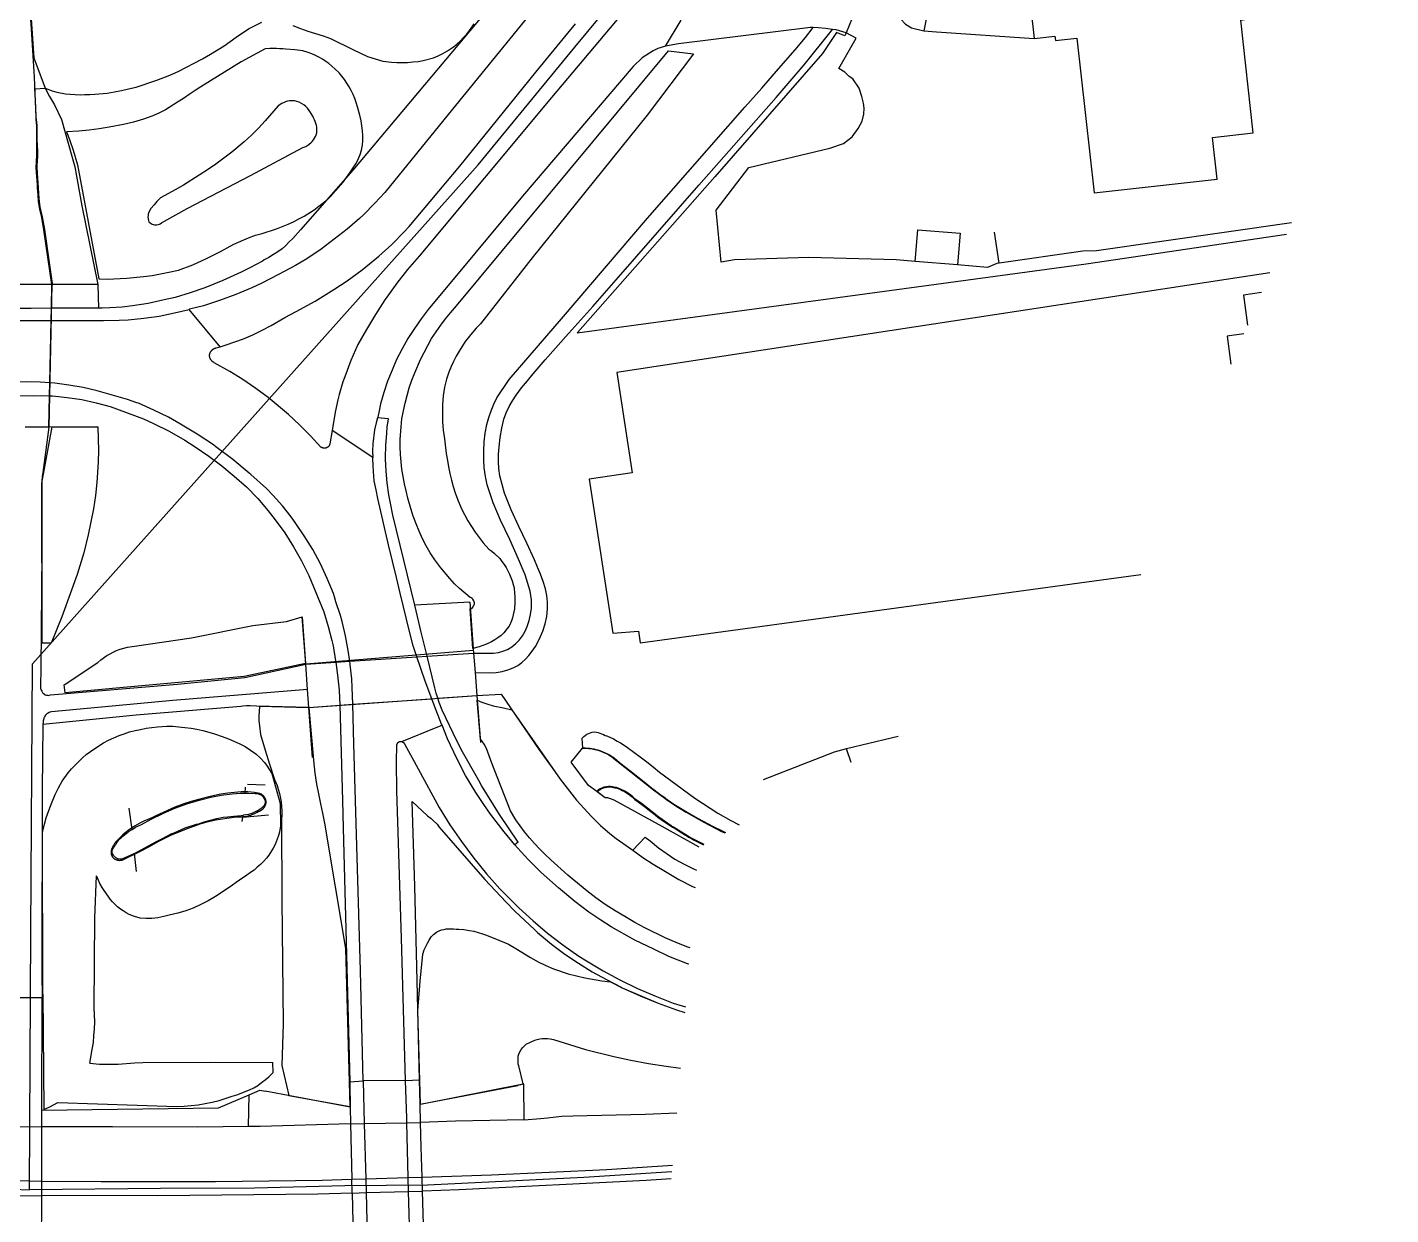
# Model space of a CAD drawing. Header units: millimetres. Extents: x 111502 to 977541, y 8702 to 1044108.
# Drawn here: x 972846.3 to 973087.7, y 471020.1 to 471230.4 of the extents above; entities that cross this region are included whole.
import ezdxf

# ---------------------------------------------------------------- set-up
doc = ezdxf.new("R2010")
doc.units = ezdxf.units.MM
doc.header["$LTSCALE"] = 0.25
doc.layers.add('X HVSS Site Background', color=8, linetype='Continuous')

# ---------------------------------------------------------------- blocks, each defined once
blk = doc.blocks.new('OS MAP')
at = {"layer": 'X HVSS Site Background'}
for points in [[(486676.81, 235712.59), (486707.95, 235747.45), (486725.05, 235768.25), (486745.2, 235792.6), (486773.95, 235825.85), (486807.15, 235862.1), (486832.8, 235887.5), (486862.11, 235914.3)], [(486662.27, 235715.23), (486663.29, 235715.53), (486666.39, 235716.64), (486668.05, 235717.35), (486669.69, 235718.13), (486671.3, 235718.98), (486673.7, 235720.4), (486675.7, 235721.45), (486679.1, 235723.3), (486682.4, 235725.35), (486684.75, 235726.9), (486687.4, 235728.85), (486690, 235730.95), (486690.35, 235731.25), (486692.65, 235733.35), (486694.85, 235735.55), (486695.75, 235736.5), (486704.7, 235747.2), (486718.15, 235763.85), (486725.2, 235772.4)], [(486745.5, 235788.55), (486720.95, 235759.35), (486697.5, 235731.25), (486695.45, 235728.9), (486693.55, 235726.5), (486691.75, 235724), (486691.4, 235723.55), (486689.75, 235720.95), (486688.15, 235718.3), (486686.65, 235715.6), (486685.4, 235712.8), (486684.3, 235709.9), (486684, 235709), (486683.3, 235706.75), (486683.08, 235705.84), (486682.6, 235703.65), (486682.07, 235700.37)], [(486631.25, 235761), (486632.5, 235760.55), (486633.35, 235760.3), (486634.85, 235760), (486635.7, 235759.95), (486636.6, 235759.9), (486637.45, 235759.85), (486638.3, 235759.9), (486639.2, 235759.9), (486640.05, 235759.95), (486642.25, 235760.15), (486643.55, 235760.35), (486644.8, 235760.6), (486646.05, 235760.9), (486647.35, 235761.2), (486648.6, 235761.6), (486649.8, 235762), (486651.05, 235762.4), (486653.35, 235763.3), (486654.8, 235763.95), (486659.15, 235766.2), (486660.55, 235767), (486662.95, 235768.5), (486665.1, 235770.05), (486667.3, 235771.5), (486669.65, 235772.7)], [(486675.1, 235772.1), (486676.5, 235771.55), (486677.8, 235771.1), (486679.15, 235770.7), (486680.5, 235770.25), (486681.8, 235769.8), (486685.75, 235767.85), (486688.35, 235766.6), (486691.05, 235765.8), (486692.6, 235765.6), (486693.55, 235765.55), (486695.45, 235765.55), (486696.35, 235765.65), (486697.3, 235765.75), (486698.2, 235765.9), (486700, 235766.4), (486700.85, 235766.75), (486701.7, 235767.15), (486702.5, 235767.6), (486703.55, 235768.3), (486704.15, 235768.8), (486704.75, 235769.35), (486705.3, 235769.9), (486705.85, 235770.5), (486706.35, 235771.1), (486707.25, 235772.4)], [(486628.7, 235774.1), (486629.25, 235766.4), (486631.25, 235761)], [(486728.8, 235797.85), (486704.65, 235768.95), (486685.75, 235746.5), (486676.45, 235735.9), (486675.15, 235734.4)], [(486632.45, 235726.25), (486631.05, 235735.95), (486630.6, 235738.4), (486630.3, 235739.5), (486630.15, 235740.65), (486630.1, 235740.95), (486630, 235742.15), (486629.9, 235743.3), (486629.9, 235743.9), (486629.65, 235746.9), (486629.8, 235749.15), (486629.8, 235754.3), (486629.7, 235755.5), (486629.65, 235755.9), (486629.35, 235762.95), (486628.8, 235772.45), (486628.3, 235777.7), (486627.4, 235789.1), (486627.3, 235790.7)], [(486804.54, 235786.34), (486804.57, 235786.06), (486804.62, 235785.62), (486806.37, 235769.83)], [(486722.65, 235780.95), (486702.65, 235756.35), (486691.4, 235742.55), (486689.65, 235740.65), (486687.65, 235738.6), (486686.9, 235737.95), (486684.75, 235736.05), (486682.45, 235734.25), (486680.15, 235732.5), (486677.6, 235730.8), (486675.6, 235729.6), (486672.6, 235728), (486669.65, 235726.45), (486667.85, 235725.65), (486665.05, 235724.45), (486662.15, 235723.4), (486659.3, 235722.45), (486656.85, 235721.85), (486656.79, 235721.84)], [(486774.81, 235778.73), (486774.88, 235778.61), (486775.73, 235777.34), (486773.1, 235770.83)], [(486782.32, 235778.18), (486782.18, 235777.57), (486782.15, 235776.34), (486782.12, 235775.03), (486782.28, 235774.25), (486782.75, 235773.31), (486783.62, 235772.33), (486784.69, 235771.7), (486786.85, 235771.18)], [(486782.32, 235778.18), (486787.73, 235775.65), (486786.85, 235771.18)], [(486806.37, 235769.83), (486810.08, 235770.24), (486810.17, 235769.44), (486813.97, 235769.86), (486816.99, 235742.49), (486838.78, 235744.9), (486837.96, 235752.27), (486845.17, 235753.07), (486842.96, 235773.06), (486859.47, 235775.68), (486869.54, 235778.24)], [(486707.13, 235660.95), (486709.65, 235660.93), (486710.68, 235660.97), (486711.51, 235661.1), (486712.32, 235661.31), (486713.11, 235661.61), (486713.91, 235662.06), (486714.62, 235662.65), (486715.26, 235663.32), (486715.81, 235664.05), (486716.27, 235664.85), (486716.64, 235665.69), (486716.99, 235666.73), (486717.23, 235667.81), (486717.4, 235668.9), (486717.41, 235670.42), (486717.15, 235671.92), (486716.25, 235674.8), (486715.11, 235677.6), (486713.53, 235681.06), (486711.91, 235684.51), (486711.25, 235686.04), (486710.61, 235687.6), (486710.04, 235689.17), (486709.54, 235690.77), (486709.22, 235692.25), (486709.02, 235693.75), (486708.94, 235695.27), (486708.95, 235696.79), (486709.03, 235698.35), (486709.2, 235699.91), (486709.5, 235701.45), (486709.84, 235702.66), (486710.25, 235703.86), (486710.71, 235705.04), (486711.23, 235706.19), (486713.42, 235709.41), (486722.68, 235720.14), (486730.29, 235729.09), (486737.94, 235738.01), (486752.18, 235754.26), (486755.16, 235757.64), (486758.14, 235761.03), (486761.13, 235764.41), (486764.1, 235767.8), (486765.92, 235769.96), (486767.28, 235771.73)], [(486741.09, 235768.45), (486743.89, 235773.07)], [(486767.28, 235771.73), (486766.76, 235771.75), (486743.4, 235768.83), (486741.09, 235768.45)], [(486770.7, 235771.41), (486770.66, 235771.41), (486769.43, 235771.6), (486768.21, 235771.7), (486767.28, 235771.73)], [(486707.39, 235657.55), (486710.02, 235657.48), (486711.15, 235657.52), (486712.18, 235657.69), (486713.18, 235657.98), (486714.16, 235658.35), (486714.94, 235658.75), (486715.65, 235659.28), (486716.3, 235659.89), (486716.9, 235660.55), (486717.51, 235661.33), (486718.07, 235662.16), (486718.56, 235663.03), (486718.99, 235663.92), (486719.37, 235664.85), (486719.78, 235666.13), (486720.07, 235667.46), (486720.22, 235668.8), (486720.23, 235669.99), (486720.12, 235671.17), (486719.87, 235672.34), (486719.46, 235673.65), (486718.97, 235674.93), (486718.45, 235676.21), (486717.9, 235677.47), (486716.56, 235680.43), (486715.16, 235683.37), (486713.8, 235686.33), (486712.6, 235689.3), (486711.76, 235692.37), (486711.6, 235693.64), (486711.53, 235694.92), (486711.55, 235696.2), (486711.63, 235697.47), (486711.83, 235699.14), (486712.11, 235700.78), (486712.51, 235702.4), (486712.91, 235703.53), (486713.41, 235704.62), (486714.01, 235705.66), (486714.68, 235706.66), (486715.64, 235707.95), (486716.65, 235709.21), (486717.69, 235710.45), (486718.75, 235711.67), (486719.81, 235712.89), (486723.96, 235717.56), (486724, 235717.61), (486728.22, 235722.32), (486732.4, 235727.05), (486747.02, 235743.81), (486760.68, 235759.34), (486765.68, 235765.13), (486770.45, 235771.1), (486770.7, 235771.41)], [(486773.1, 235770.83), (486772.87, 235770.28), (486771.4, 235770.89), (486768.93, 235767.17), (486749.82, 235745.32), (486725.56, 235717.78), (486725.46, 235717.66)], [(486785.35, 235730.34), (486781.95, 235730.62), (486766.52, 235731.02), (486753.3, 235730.58), (486750.96, 235730.18), (486750.08, 235739.43), (486755.84, 235746.93), (486770.21, 235750.39), (486772.63, 235751.18), (486774.14, 235752.37), (486775.21, 235753.88), (486775.96, 235755.15), (486776.24, 235756.42), (486776.28, 235757.49), (486776.16, 235758.36), (486775.88, 235759.55), (486775.41, 235761.02), (486774.29, 235762.65), (486773.66, 235763.08), (486772.86, 235763.84), (486771.83, 235764.51), (486774.85, 235769.87), (486773.86, 235770.42), (486773.1, 235770.83)], [(486773.1, 235770.83), (486771.36, 235771.31), (486770.7, 235771.41)], [(486786.85, 235771.18), (486789.1, 235771.01), (486806.37, 235769.83)], [(486683.3, 235763.75), (486682.55, 235764.45), (486682.05, 235764.9), (486681.5, 235765.35), (486680.95, 235765.75), (486680.35, 235766.15), (486679.75, 235766.5), (486679.15, 235766.8), (486678.5, 235767.1), (486677.85, 235767.3), (486676.9, 235767.6), (486675.5, 235767.8), (486673.9, 235767.9), (486673.35, 235767.95), (486672.75, 235768), (486672.2, 235768.05), (486671.05, 235768.05), (486670.25, 235767.95), (486666, 235765.65), (486658.85, 235761.25), (486657.8, 235760.6), (486656.75, 235759.9), (486655.75, 235759.2), (486654.7, 235758.5), (486652.6, 235757.2), (486651.5, 235756.65), (486650.35, 235756.1), (486648.65, 235755.5), (486646.9, 235755), (486645.15, 235754.6), (486642.6, 235754.1), (486640.8, 235753.8), (486639.05, 235753.55), (486637.25, 235753.4), (486635.05, 235753.25), (486635.6, 235751.9), (486636.2, 235750.05), (486637, 235747.45), (486640.75, 235727.25), (486642.25, 235727.2), (486645.7, 235727.35), (486648.7, 235727.65), (486650.2, 235727.85), (486651.7, 235728.1), (486653.15, 235728.4), (486654.85, 235728.8), (486657.4, 235729.7), (486659.85, 235730.85), (486662.3, 235732.1), (486664.7, 235733.4), (486667.25, 235734.5), (486668.5, 235734.95), (486669.7, 235735.3), (486672.2, 235736.1), (486674.3, 235736.9), (486675.25, 235737.35), (486676.2, 235737.85), (486677.1, 235738.35), (486678.9, 235739.45), (486679.75, 235740.1), (486680.95, 235741.05), (486681.8, 235741.8), (486684.05, 235744.35), (486685.2, 235746), (486685.55, 235746.55), (486685.9, 235747.05), (486686.25, 235747.6), (486686.55, 235748.15), (486687.05, 235749.25), (486687.3, 235750.05), (486687.45, 235750.9), (486687.5, 235751.75), (486687.5, 235752.6), (486687.45, 235753.45), (486687.35, 235754.35), (486687.2, 235755.2), (486687, 235756.2), (486686.6, 235757.7), (486686.35, 235758.45), (486686.1, 235759.15), (486685.8, 235759.9), (486685.45, 235760.6), (486685.1, 235761.25), (486684.7, 235761.9), (486684.25, 235762.55), (486683.8, 235763.15), (486683.3, 235763.75)], [(486741.09, 235768.45), (486739.78, 235768.01), (486738.92, 235767.62), (486736.95, 235766.36), (486735.39, 235764.86), (486715.8, 235741.9), (486699.1, 235721.8), (486697.85, 235720.15), (486696.65, 235718.45), (486695.5, 235716.7), (486694.5, 235714.85), (486693.5, 235712.95), (486692.7, 235711.05), (486691.9, 235709.1), (486691.25, 235707.1), (486690.65, 235705.1), (486690.4, 235703.85), (486690.15, 235702.75), (486690.12, 235702.64)], [(486706.55, 235668.8), (486706.7, 235668.85), (486706.85, 235668.95), (486707, 235669.1), (486707.1, 235669.25), (486707.25, 235669.5), (486707.3, 235669.7), (486707.3, 235669.85), (486707.25, 235670.05), (486707.2, 235670.2), (486707, 235670.5), (486706.85, 235670.65), (486706.7, 235670.75), (486706.55, 235670.8), (486704.65, 235672.4), (486703.75, 235673.25), (486702.9, 235674.15), (486701.3, 235676.05), (486700.25, 235677.5), (486699.45, 235678.7), (486698.75, 235679.95), (486698.1, 235681.2), (486697.5, 235682.55), (486696.95, 235683.85), (486696.45, 235685.2), (486696, 235686.6), (486695.5, 235688.4), (486695.2, 235689.7), (486694.9, 235690.95), (486694.65, 235692.25), (486694.45, 235693.55), (486694.3, 235694.85), (486694.2, 235696.15), (486694.15, 235697.5), (486694.15, 235698.8), (486694.3, 235701.05), (486694.45, 235702.45), (486694.7, 235703.85), (486695, 235705.25), (486695.35, 235706.6), (486695.75, 235707.95), (486696.2, 235709.3), (486696.7, 235710.6), (486697.7, 235712.95), (486699, 235715.45), (486699.7, 235716.7), (486700.5, 235717.85), (486701.3, 235719.05), (486702.15, 235720.15), (486703.05, 235721.25), (486704.1, 235722.45), (486728.25, 235751.5), (486741.67, 235767.61)], [(486741.67, 235767.61), (486746.06, 235767.11), (486737.85, 235756.2), (486717.5, 235730.95), (486708.35, 235719.25), (486707.6, 235718.5), (486706.95, 235717.75), (486705.65, 235716.15), (486704.55, 235714.45), (486704.05, 235713.55), (486703.55, 235712.6), (486703.15, 235711.7), (486702.75, 235710.7), (486702.35, 235709.5), (486701.95, 235708.05), (486701.75, 235706.55), (486701.6, 235705), (486701.6, 235703.5), (486701.65, 235701.95), (486701.75, 235700.45), (486701.95, 235698.9), (486702.3, 235696.3), (486702.5, 235695.1), (486702.7, 235693.95), (486702.95, 235692.8), (486703.2, 235691.6), (486703.5, 235690.45), (486703.85, 235689.35), (486704.25, 235688.2), (486705, 235686.5), (486706.1, 235684.4), (486707.4, 235682.4), (486708.1, 235681.45), (486708.85, 235680.5), (486709.8, 235679.4), (486710.35, 235679), (486710.85, 235678.6), (486711.75, 235677.7), (486712.15, 235677.2), (486712.55, 235676.65), (486712.9, 235676.1), (486713.2, 235675.55), (486713.5, 235674.95), (486713.75, 235674.35), (486713.95, 235673.75), (486714.15, 235673.1), (486714.3, 235672.5), (486714.4, 235671.55), (486714.45, 235671), (486714.45, 235669.9), (486714.35, 235668.8), (486714.25, 235668.3), (486714.15, 235667.75), (486714, 235667.2), (486713.85, 235666.7), (486713.65, 235666.25), (486713.4, 235665.75), (486713.1, 235665.3), (486712.5, 235664.55), (486712, 235664.1), (486711.45, 235663.65), (486710.9, 235663.3), (486710.3, 235662.95), (486709.4, 235662.55), (486708.75, 235662.3), (486708.1, 235662.1), (486707, 235661.8), (486706.55, 235668.8)], [(486640.6, 235726.25), (486632.61, 235726.2), (486632.59, 235726.44), (486631.98, 235730.55), (486631.32, 235735.18), (486631.2, 235736), (486630.72, 235738.52), (486630.47, 235739.48), (486630.37, 235740), (486630.3, 235740.48), (486630.25, 235740.96), (486630.21, 235741.45), (486630.07, 235743.33), (486629.9, 235745.97), (486629.82, 235747.02), (486629.84, 235747.54), (486629.88, 235747.92), (486629.92, 235748.29), (486629.94, 235748.67), (486629.94, 235749.86), (486629.87, 235751.88), (486629.84, 235753.37), (486629.84, 235754.39), (486629.79, 235755.01), (486629.74, 235755.44), (486629.7, 235755.9), (486629.62, 235757.58), (486629.52, 235759.93), (486629.46, 235760.86), (486631.25, 235761)], [(486631.25, 235761), (486632.05, 235759.55), (486632.9, 235758.05), (486634.15, 235755.45), (486636.5, 235747.1), (486637.75, 235740.2), (486640.6, 235726.25)], [(486678.25, 235756.7), (486678, 235757.05), (486677.7, 235757.45), (486677.4, 235757.75), (486677.05, 235758.05), (486676.65, 235758.3), (486676.25, 235758.5), (486675.85, 235758.65), (486675.4, 235758.75), (486674.55, 235758.75), (486674.2, 235758.7), (486673.85, 235758.6), (486673.15, 235758.3), (486672.55, 235757.9), (486670.25, 235755.2), (486669.05, 235753.95), (486667.8, 235752.7), (486666.5, 235751.5), (486664.3, 235749.65), (486661.5, 235747.55), (486660, 235746.55), (486658.55, 235745.6), (486655.75, 235743.85), (486653.75, 235742.7), (486651.7, 235741.6), (486651.05, 235740.95), (486650.55, 235740.35), (486650, 235739.7), (486649.6, 235739.05), (486649.5, 235738.7), (486649.5, 235738.45), (486649.45, 235738.15), (486649.5, 235737.85), (486649.55, 235737.6), (486649.65, 235737.35), (486649.85, 235737.15), (486650.2, 235736.9), (486650.6, 235736.8), (486651.05, 235736.8), (486651.25, 235736.85), (486651.5, 235736.9), (486651.65, 235737), (486651.85, 235737.15), (486656.4, 235739.7), (486667.6, 235745.55), (486676.9, 235750.5), (486677.45, 235750.7), (486677.8, 235750.9), (486678.3, 235751.3), (486678.55, 235751.55), (486678.8, 235751.85), (486678.95, 235752.15), (486679.15, 235752.45), (486679.25, 235752.75), (486679.35, 235753.1), (486679.4, 235753.75), (486679.4, 235754.1), (486679.3, 235754.45), (486679.2, 235754.75), (486679.1, 235755.1), (486678.95, 235755.4), (486678.8, 235755.75), (486678.65, 235756.05), (486678.25, 235756.7)], [(486785.35, 235730.34), (486785.82, 235735.95), (486793.26, 235735.32), (486792.79, 235729.71)], [(486800.22, 235730.01), (486799.39, 235735.51)], [(486851.95, 235737.17), (486817.43, 235732.21), (486815.01, 235732.17), (486800.22, 235730.01)], [(486675.15, 235734.4), (486674.5, 235733.8), (486673.85, 235733.1), (486673.25, 235732.55), (486672.45, 235732.05), (486671.7, 235731.55), (486670.9, 235731.05), (486670.05, 235730.6), (486669.75, 235730.4), (486667.5, 235729.2), (486666, 235728.45), (486662.75, 235726.95), (486659.55, 235725.65), (486656.95, 235724.75), (486654.3, 235723.95), (486652.35, 235723.5), (486649.5, 235722.9), (486646.75, 235722.45), (486644.9, 235722.25), (486642.7, 235722.1), (486641.35, 235722.05), (486640.7, 235722.05)], [(486725.46, 235717.66), (486815.6, 235729.89), (486851.08, 235735.14)], [(486848.15, 235728.29), (486732.52, 235710.65), (486735.22, 235692.91), (486727.61, 235691.75), (486731.77, 235664.47), (486736.32, 235664.87), (486736.65, 235662.77), (486819.6, 235674.12), (486825.27, 235674.86)], [(486792.79, 235729.71), (486785.35, 235730.34)], [(486800.22, 235730.01), (486799.81, 235729.95), (486798.11, 235729.27), (486792.79, 235729.71)], [(486632.45, 235726.25), (486624.3, 235726.25)], [(486632.45, 235726.25), (486631.9, 235701)], [(486632.36, 235722.02), (486632.45, 235726.25)], [(486640.6, 235726.25), (486632.45, 235726.25)], [(486640.6, 235726.25), (486640.7, 235722.05)], [(486846.66, 235724.81), (486843.44, 235724.36), (486844.17, 235719.01)], [(486632.36, 235722.02), (486628.8, 235722), (486624.29, 235722)], [(486632.31, 235719.85), (486632.36, 235722.02)], [(486632.31, 235719.85), (486632.6, 235719.85), (486641.6, 235719.85), (486644.35, 235719.9), (486645.95, 235720), (486648.75, 235720.25), (486651.45, 235720.65), (486654.15, 235721.2), (486656.79, 235721.84)], [(486640.7, 235722.05), (486632.36, 235722.02)], [(486662.27, 235715.23), (486656.79, 235721.84)], [(486624.29, 235719.85), (486625.03, 235719.85), (486632.31, 235719.85)], [(486632.07, 235708.82), (486632.31, 235719.85)], [(486843.54, 235717.53), (486840.56, 235717.12), (486841.24, 235712.15)], [(486682.07, 235700.37), (486681.68, 235698), (486681.67, 235697.96), (486681.65, 235697.92), (486681.64, 235697.88), (486681.62, 235697.84), (486681.6, 235697.8), (486681.58, 235697.76), (486681.55, 235697.72), (486681.53, 235697.68), (486681.5, 235697.65), (486681.47, 235697.61), (486681.44, 235697.58), (486681.41, 235697.55), (486681.38, 235697.52), (486681.35, 235697.49), (486681.31, 235697.46), (486681.28, 235697.44), (486681.24, 235697.41), (486681.2, 235697.39), (486681.16, 235697.37), (486681.12, 235697.35), (486681.08, 235697.33), (486681.04, 235697.31), (486681, 235697.3), (486680.96, 235697.28), (486680.9, 235697.27), (486680.86, 235697.26), (486680.81, 235697.26), (486680.77, 235697.25), (486680.72, 235697.25), (486680.68, 235697.25), (486680.64, 235697.25), (486680.59, 235697.25), (486680.55, 235697.26), (486680.5, 235697.27), (486680.46, 235697.27), (486680.42, 235697.29), (486680.38, 235697.3), (486680.33, 235697.31), (486680.29, 235697.33), (486680.25, 235697.35), (486680.21, 235697.37), (486680.17, 235697.39), (486680.14, 235697.41), (486680.09, 235697.44), (486678.25, 235699.45), (486676.33, 235701.38), (486674.33, 235703.24), (486670.73, 235706.23), (486668.54, 235707.85), (486666.29, 235709.39), (486663.98, 235710.83), (486661.22, 235712.39), (486661.17, 235712.41), (486661.11, 235712.44), (486661.06, 235712.47), (486661.01, 235712.5), (486660.97, 235712.53), (486660.92, 235712.57), (486660.88, 235712.6), (486660.83, 235712.64), (486660.79, 235712.68), (486660.75, 235712.73), (486660.71, 235712.77), (486660.67, 235712.82), (486660.64, 235712.86), (486660.61, 235712.91), (486660.58, 235712.96), (486660.55, 235713.01), (486660.52, 235713.06), (486660.5, 235713.12), (486660.47, 235713.17), (486660.45, 235713.22), (486660.44, 235713.28), (486660.42, 235713.34), (486660.41, 235713.39), (486660.4, 235713.45), (486660.39, 235713.51), (486660.38, 235713.57), (486660.38, 235713.67), (486660.38, 235713.73), (486660.39, 235713.79), (486660.39, 235713.84), (486660.4, 235713.9), (486660.42, 235713.96), (486660.43, 235714.01), (486660.45, 235714.07), (486660.47, 235714.12), (486660.49, 235714.18), (486660.52, 235714.23), (486660.54, 235714.28), (486660.57, 235714.33), (486660.6, 235714.38), (486660.64, 235714.43), (486660.67, 235714.48), (486660.71, 235714.52), (486660.75, 235714.57), (486660.79, 235714.61), (486660.83, 235714.65), (486660.87, 235714.69), (486660.91, 235714.73), (486660.96, 235714.76), (486661.01, 235714.8), (486661.06, 235714.83), (486661.11, 235714.86), (486661.16, 235714.89), (486661.21, 235714.91), (486661.26, 235714.93), (486661.32, 235714.95), (486661.37, 235714.97), (486661.43, 235714.99), (486661.49, 235715), (486661.55, 235715.01), (486662.27, 235715.23)], [(486629, 235659.05), (486676.81, 235712.59)], [(486632.07, 235708.82), (486630.4, 235708.95), (486627.9, 235709), (486626.1, 235708.95), (486625.2, 235708.9), (486624.27, 235708.85)], [(486632.02, 235706.53), (486632.07, 235708.82)], [(486685.21, 235659.51), (486684.9, 235661.45), (486684.45, 235664), (486683.85, 235666.55), (486683.55, 235667.6), (486682.75, 235670.05), (486682.48, 235670.92), (486682.3, 235671.5), (486681.2, 235674.15), (486680, 235676.75), (486678.65, 235679.3), (486677.15, 235681.75), (486675.55, 235684.1), (486674.85, 235685.1), (486673.3, 235687.05), (486671.65, 235688.9), (486670.45, 235690.1), (486667.7, 235692.6), (486667.4, 235692.85), (486664.5, 235695.25), (486661.5, 235697.5), (486661.05, 235697.85), (486658.2, 235699.75), (486655.25, 235701.5), (486653.1, 235702.75), (486650.5, 235704), (486647.8, 235705.2), (486647.51, 235705.3), (486645.85, 235705.9), (486640.45, 235707.4), (486638, 235708), (486635.45, 235708.4), (486632.95, 235708.75), (486632.07, 235708.82)], [(486624.26, 235706.5), (486625.9, 235706.6), (486629.25, 235706.55), (486630.65, 235706.6), (486632.02, 235706.53)], [(486631.9, 235701), (486632.02, 235706.53)], [(486632.02, 235706.53), (486632.55, 235706.5), (486635.15, 235706.25), (486637.75, 235705.85), (486640.3, 235705.3), (486642.75, 235704.65), (486648.7, 235702.45), (486650.45, 235701.65), (486653.25, 235700.25), (486656, 235698.65), (486657.85, 235697.5), (486660.25, 235695.85), (486662.55, 235694.15), (486664.75, 235692.3), (486666.9, 235690.4), (486668.9, 235688.35), (486670.75, 235686.15), (486672, 235684.55), (486673.7, 235682.25), (486675.25, 235679.8), (486676.65, 235677.3), (486677.95, 235674.7), (486680.6, 235668.25), (486681.4, 235665.7), (486682.05, 235663.2), (486682.25, 235662.25), (486682.7, 235659.6), (486682.73, 235659.35)], [(486690.12, 235702.64), (486689.85, 235701.75), (486689.6, 235700.5), (486689.3, 235698), (486689.25, 235696.75), (486689.3, 235695.58)], [(486692.05, 235702.45), (486690.12, 235702.64)], [(486696.71, 235669.47), (486692.8, 235685.4), (486692.4, 235687.5), (486692.1, 235689), (486691.85, 235691.1), (486691.65, 235693.2), (486691.55, 235695.35), (486691.55, 235695.6), (486691.6, 235697.75), (486691.75, 235699.9), (486691.85, 235700.95), (486692.05, 235702.45)], [(486631.9, 235701), (486627.7, 235701)], [(486631.9, 235701), (486630.85, 235692.95), (486630.75, 235692.25), (486630.65, 235691.35), (486630.65, 235678.9), (486630.5, 235658.2), (486630.45, 235655.25), (486630.45, 235654.75), (486630.5, 235654.6), (486630.55, 235654.4), (486630.65, 235654.2), (486630.85, 235653.9), (486631, 235653.8), (486631.1, 235653.65), (486631.25, 235653.6), (486631.35, 235653.55), (486631.5, 235653.5), (486631.65, 235653.5), (486631.8, 235653.45), (486631.95, 235653.5), (486632.2, 235653.55), (486654.7, 235655.45), (486666.65, 235656.65), (486677.4, 235659)], [(486630.74, 235662.71), (486630.7, 235691.05), (486632.53, 235701.05), (486640.6, 235701.05)], [(486640.6, 235701.05), (486640.7, 235696.85), (486640.65, 235694.8), (486640.4, 235691.2), (486640.15, 235688.85), (486639.8, 235686.5), (486639.35, 235684.2), (486638.85, 235681.9), (486638.1, 235678.75), (486636.95, 235674.9), (486634.2, 235667.4), (486632.35, 235662.75), (486630.74, 235662.71)], [(486640.6, 235701.05), (486631.9, 235701)], [(486689.3, 235695.58), (486682.07, 235700.37)], [(486697.09, 235660.29), (486696.41, 235662.26), (486695.85, 235664.55), (486694.15, 235671.6), (486693.47, 235674.36), (486692.05, 235680.15), (486690.15, 235688.35), (486689.85, 235689.85), (486689.55, 235691.5), (486689.4, 235693.15), (486689.35, 235694.2), (486689.3, 235695.45), (486689.3, 235695.58)], [(486706.45, 235670), (486696.71, 235669.47)], [(486698.89, 235660.41), (486697.8, 235664.9), (486697.45, 235666.45), (486696.71, 235669.47)], [(486706.45, 235670), (486707.13, 235660.95)], [(486634.65, 235655.35), (486640.6, 235659.3), (486641.1, 235659.75), (486642.2, 235660.55), (486643.9, 235661.4), (486644.55, 235661.65), (486645.2, 235661.85), (486645.85, 235662), (486647.1, 235662.2), (486657.15, 235663.7), (486668.05, 235665.85), (486674, 235666.55), (486676.8, 235667.4)], [(486676.8, 235667.4), (486677.34, 235659.11), (486666.5, 235656.84), (486634.78, 235653.92), (486634.65, 235655.35)], [(486677.4, 235659), (486676.8, 235667.4)], [(486707.1, 235661.4), (486677.4, 235659)], [(486698.89, 235660.41), (486707.13, 235660.95)], [(486707.13, 235660.95), (486707.39, 235657.55)], [(486628.5, 235565.95), (486628.7, 235611.6), (486629, 235659.05)], [(486677.4, 235659), (486682.73, 235659.35)], [(486677.7, 235654.55), (486677.4, 235659)], [(486682.73, 235659.35), (486685.21, 235659.51)], [(486682.73, 235659.35), (486683.05, 235657.05), (486683.3, 235654.4), (486683.45, 235651.75), (486683.45, 235651.74)], [(486685.21, 235659.51), (486697.09, 235660.29)], [(486685.74, 235651.9), (486685.65, 235654.85), (486685.55, 235656.4), (486685.3, 235658.95), (486685.21, 235659.51)], [(486697.09, 235660.29), (486698.89, 235660.41)], [(486699.73, 235652.89), (486698.56, 235655.99), (486697.09, 235660.29)], [(486700.8, 235652.96), (486700.5, 235653.9), (486700.25, 235654.8), (486698.89, 235660.41)], [(486707.39, 235657.55), (486707.7, 235653.45)], [(486677.7, 235654.55), (486653.85, 235652.55), (486632.4, 235650.55), (486632.1, 235650.5), (486631.95, 235650.45), (486631.65, 235650.25), (486631.55, 235650.2), (486631.3, 235649.95), (486631.2, 235649.8), (486631.15, 235649.65), (486631.05, 235649.5), (486631, 235649.35), (486630.9, 235648.95), (486630.9, 235648.75), (486630.85, 235648.35)], [(486677.95, 235651.35), (486677.7, 235654.55)], [(486677.95, 235651.35), (486707.7, 235653.45)], [(486700.8, 235652.96), (486707.7, 235653.45)], [(486707.7, 235653.45), (486712, 235653.7), (486718.75, 235643.85), (486721.5, 235640), (486722.45, 235638.65), (486725.35, 235634.95), (486728, 235632.05), (486729.6, 235630.45), (486731.25, 235629), (486732.35, 235628.15), (486735.3, 235626.05), (486737.5, 235628.4), (486738.4, 235627.7), (486739.85, 235626.5), (486742.75, 235624.5), (486744.4, 235623.6), (486746.05, 235622.75), (486746.6, 235622.51)], [(486707.7, 235653.45), (486708.35, 235645.15)], [(486677.95, 235651.35), (486668.7, 235651.55), (486667.55, 235651.6), (486666.9, 235651.6), (486666.25, 235651.55), (486665.9, 235651.5), (486647.4, 235649.95), (486630.85, 235648.35)], [(486677.96, 235651.25), (486669.2, 235651.5), (486669.1, 235649.8), (486669.1, 235648.95), (486669.2, 235648.1), (486669.4, 235646.55), (486670.2, 235643.75), (486671, 235641.3), (486671.9, 235638.6), (486672.35, 235637.55), (486672.55, 235636.85), (486672.75, 235636.1), (486673.05, 235634.6), (486673.1, 235633.8), (486673.15, 235633.05), (486673.15, 235632.3), (486673.1, 235631.5), (486673.2, 235617.25), (486673.4, 235595.3), (486673.2, 235587.95), (486674.4, 235582.6), (486685.2, 235580.7)], [(486677.95, 235651.35), (486683.45, 235651.74)], [(486678.6, 235642.5), (486677.95, 235651.35)], [(486677.96, 235651.25), (486678.75, 235642.7), (486678.8, 235641.95), (486679, 235639.7), (486679.3, 235637.75), (486679.65, 235636.05), (486680, 235634.3), (486680.4, 235632.6), (486680.75, 235630.85), (486684.42, 235608.67), (486685.2, 235580.7)], [(486683.45, 235651.74), (486685.74, 235651.9)], [(486683.45, 235651.74), (486683.45, 235651.73), (486683.9, 235634.85), (486684.05, 235630), (486685.2, 235585.05)], [(486685.74, 235651.9), (486699.73, 235652.89)], [(486687.6, 235585.2), (486687.1, 235604.7), (486685.94, 235644.9), (486685.74, 235651.9)], [(486699.73, 235652.89), (486700.8, 235652.96)], [(486701.54, 235648.21), (486701.47, 235648.4), (486700.15, 235651.77), (486699.73, 235652.89)], [(486715, 235627.5), (486711.7, 235632.4), (486708.55, 235637.55), (486708.05, 235638.4), (486704.95, 235643.9), (486703.5, 235646.8), (486701.55, 235650.85), (486701.05, 235652.2), (486700.8, 235652.96)], [(486708.35, 235645.75), (486707.75, 235652.65), (486708.6, 235652.3), (486709.45, 235652), (486710.6, 235651.65), (486712.4, 235651.25), (486713.9, 235650.95), (486722.45, 235638.65), (486725.35, 235634.95), (486728, 235632.05), (486729.6, 235630.45), (486731.25, 235629), (486732.35, 235628.15), (486735.3, 235626.05), (486737.1, 235624.8), (486738.95, 235623.6), (486740.8, 235622.45), (486743.5, 235620.9), (486745.9, 235619.65), (486746.35, 235619.45)], [(486630.85, 235648.35), (486630.75, 235636.7), (486630.7, 235604.3), (486630.75, 235600)], [(486630.85, 235600.55), (486630.77, 235629.33), (486631.45, 235631.8), (486631.9, 235633.1), (486632.4, 235634.35), (486633.05, 235635.9), (486633.65, 235637.1), (486634.3, 235638.3), (486635.35, 235639.75), (486635.9, 235640.45), (486636.55, 235641.15), (486637.2, 235641.8), (486637.85, 235642.4), (486638.55, 235643), (486640.05, 235644.1), (486641.6, 235645.05), (486642.5, 235645.55), (486643.4, 235645.95), (486644.35, 235646.35), (486645.25, 235646.7), (486646.2, 235647), (486647.2, 235647.25), (486648.15, 235647.45), (486649.15, 235647.65), (486650.15, 235647.8), (486651.15, 235647.9), (486652.8, 235648), (486653.9, 235648), (486656, 235647.8), (486657.1, 235647.65), (486658.15, 235647.5), (486659.2, 235647.25), (486660.25, 235646.95), (486661.25, 235646.65), (486662.6, 235646.2), (486663.7, 235645.8), (486664.7, 235645.35), (486665.75, 235644.9), (486666.7, 235644.4), (486667.65, 235643.8), (486668.55, 235643.15), (486669.35, 235642.4), (486670.1, 235641.6), (486670.6, 235640.95), (486671.4, 235639.65), (486672.9, 235634.35), (486672.95, 235630.35), (486672.75, 235629.25), (486672.5, 235628.5), (486672, 235627.1), (486671.65, 235626.4), (486670.9, 235625.2), (486670.45, 235624.65), (486669.95, 235624.05), (486669.4, 235623.55), (486668.8, 235623.05), (486668.25, 235622.55), (486667.6, 235622.1), (486667, 235621.65), (486665.7, 235620.75), (486665.1, 235620.35), (486664.45, 235619.9), (486662.6, 235618.65), (486661.4, 235617.85), (486660.1, 235617.1), (486658.85, 235616.45), (486657.5, 235615.8), (486656.15, 235615.3), (486654.75, 235614.9), (486653.25, 235614.55), (486652.25, 235614.3), (486651.2, 235614.1), (486650.15, 235613.95), (486649.1, 235613.95), (486648.1, 235614.05), (486647.1, 235614.3), (486646.15, 235614.7), (486645.6, 235615), (486645.1, 235615.3), (486644.6, 235615.65), (486644.1, 235616.05), (486643.2, 235616.95), (486642.8, 235617.4), (486642.4, 235617.9), (486641.7, 235618.9), (486641.35, 235619.45), (486640.95, 235620.15), (486640.65, 235620.85), (486640.35, 235621.5)], [(486694.4, 235645.3), (486700.5, 235647.79), (486701.54, 235648.21)], [(486714.43, 235627.02), (486712.52, 235629.29), (486710.15, 235632.42), (486708.96, 235634.14), (486707.51, 235636.31), (486705.72, 235639.32), (486704.16, 235642.33), (486702.51, 235645.78), (486701.54, 235648.21)], [(486726.3, 235645.85), (486726.65, 235646.2), (486726.9, 235646.4), (486727.2, 235646.6), (486727.5, 235646.75), (486728.1, 235646.95), (486728.55, 235647), (486728.9, 235646.95), (486729.2, 235646.9), (486729.5, 235646.8), (486729.8, 235646.65), (486730.15, 235646.55), (486730.45, 235646.4), (486730.75, 235646.3), (486731.9, 235645.8), (486732.55, 235645.4), (486733.15, 235645.05), (486733.8, 235644.65), (486734.4, 235644.25), (486736.65, 235642.6), (486737.8, 235641.7), (486738.9, 235640.8), (486740.05, 235639.9), (486746.3, 235635.3), (486750.35, 235632.65), (486752.7, 235631.3), (486754.13, 235630.53)], [(486782.31, 235646.22), (486781.05, 235645.9), (486773.15, 235644)], [(486695.1, 235585.3), (486694.35, 235610.5), (486693.7, 235631.1), (486693.55, 235636.6), (486693.45, 235641.65), (486693.55, 235644.75), (486693.6, 235644.9), (486693.75, 235645.15), (486693.85, 235645.2), (486694, 235645.3), (486694.4, 235645.3)], [(486694.4, 235645.3), (486694.7, 235645.15), (486694.8, 235645.05), (486694.9, 235644.9), (486697.3, 235640.45), (486701.05, 235633.65), (486702.95, 235630.55), (486705, 235627.6), (486707.15, 235624.65), (486709.4, 235621.9), (486711.8, 235619.2), (486712.7, 235618.25), (486715.15, 235615.85), (486717.65, 235613.55), (486720.2, 235611.4), (486722.95, 235609.3), (486725.75, 235607.3), (486727.1, 235606.45), (486730.05, 235604.7), (486733.05, 235603.1), (486736.15, 235601.6), (486739.25, 235600.25), (486742.45, 235599), (486744.63, 235598.33)], [(486745.48, 235608.75), (486744.9, 235608.95), (486743, 235609.7), (486741.15, 235610.5), (486737.45, 235612.3), (486735.7, 235613.25), (486733.9, 235614.3), (486732.2, 235615.35), (486730.45, 235616.45), (486728.8, 235617.65), (486727.2, 235618.85), (486724.85, 235620.75), (486723.8, 235621.65), (486720.8, 235624.35), (486719.8, 235625.3), (486718.85, 235626.25), (486717.9, 235627.25), (486717, 235628.25), (486716.15, 235629.3), (486715.35, 235630.35), (486714.6, 235631.45), (486713.65, 235633.05), (486710.35, 235641.45), (486709.4, 235644.05), (486709, 235644.85), (486708.6, 235645.45), (486708.35, 235645.75)], [(486728.95, 235636.45), (486727.45, 235637.5), (486724.4, 235641.65), (486726.4, 235644.15), (486727, 235644.15), (486727.55, 235644.1), (486728.1, 235644), (486728.6, 235643.9), (486729.2, 235643.75), (486729.8, 235643.55), (486730.3, 235643.3), (486730.9, 235643.05), (486731.35, 235642.8), (486739, 235636.75), (486741, 235635.3), (486741.35, 235635), (486743.4, 235633.65), (486744.8, 235632.8), (486747.9, 235631.05), (486751.05, 235629.4), (486751.63, 235629.14)], [(486726.3, 235645.85), (486726.4, 235644.18), (486726.97, 235644.18), (486727.33, 235644.16), (486727.69, 235644.12), (486728.05, 235644.08), (486728.45, 235644), (486728.8, 235643.92), (486729.15, 235643.83), (486729.49, 235643.72), (486730.03, 235643.51), (486730.33, 235643.38), (486731.22, 235642.97), (486731.49, 235642.78), (486731.63, 235642.68), (486731.77, 235642.57), (486733.28, 235641.35), (486734.79, 235640.17), (486735.89, 235639.3), (486737.33, 235638.15), (486738.66, 235637.11), (486740.13, 235636), (486741.06, 235635.35), (486741.44, 235635.01), (486741.91, 235634.66), (486742.22, 235634.45), (486742.54, 235634.26), (486742.86, 235634.06), (486743.18, 235633.86), (486744.63, 235632.98), (486745.96, 235632.21), (486746.92, 235631.67), (486747.78, 235631.19), (486749.45, 235630.32), (486751.16, 235629.49), (486751.76, 235629.22)], [(486773.15, 235644), (486772.95, 235643.95), (486771, 235643.45), (486758.4, 235638.5)], [(486773.98, 235641.58), (486773.15, 235644)], [(486644.03, 235627.8), (486643.91, 235627.66), (486643.78, 235627.52), (486643.67, 235627.38), (486643.56, 235627.23), (486643.37, 235626.92), (486643.32, 235626.84), (486643.27, 235626.76), (486643.23, 235626.68), (486643.18, 235626.6), (486643.14, 235626.51), (486643.1, 235626.43), (486643.07, 235626.34), (486643.03, 235626.26), (486642.99, 235626.08), (486642.97, 235626.02), (486642.96, 235625.96), (486642.95, 235625.9), (486642.94, 235625.84), (486642.94, 235625.79), (486642.93, 235625.73), (486642.93, 235625.67), (486642.93, 235625.61), (486642.94, 235625.49), (486642.95, 235625.43), (486642.96, 235625.38), (486642.97, 235625.32), (486642.99, 235625.26), (486643.01, 235625.21), (486643.03, 235625.15), (486643.05, 235625.1), (486643.08, 235625.05), (486643.1, 235624.99), (486643.13, 235624.94), (486643.16, 235624.89), (486643.22, 235624.81), (486643.27, 235624.75), (486643.32, 235624.7), (486643.38, 235624.65), (486643.43, 235624.6), (486643.49, 235624.56), (486643.55, 235624.52), (486643.62, 235624.48), (486643.68, 235624.45), (486643.75, 235624.42), (486643.82, 235624.39), (486643.89, 235624.36), (486643.96, 235624.34), (486644.08, 235624.3), (486644.27, 235624.27), (486644.47, 235624.26), (486644.66, 235624.27), (486644.88, 235624.29), (486648.05, 235625.81), (486649.74, 235626.71), (486651.41, 235627.64), (486653.65, 235628.78), (486656.75, 235630.03), (486657.74, 235630.39), (486658.73, 235630.73), (486659.74, 235631.04), (486661.4, 235631.46), (486664.66, 235631.92), (486664.95, 235631.95), (486665.24, 235631.97), (486665.53, 235631.98), (486665.83, 235631.98), (486666.12, 235632), (486666.41, 235632.01), (486666.7, 235632.04), (486666.99, 235632.08), (486667.37, 235632.18), (486667.71, 235632.29), (486668.05, 235632.42), (486668.38, 235632.56), (486668.81, 235632.78), (486668.9, 235632.82), (486668.98, 235632.86), (486669.07, 235632.91), (486669.15, 235632.95), (486669.23, 235632.99), (486669.32, 235633.03), (486669.4, 235633.08), (486669.48, 235633.12), (486669.56, 235633.17), (486669.64, 235633.22), (486669.71, 235633.28), (486669.78, 235633.33), (486669.85, 235633.4), (486669.93, 235633.48), (486669.97, 235633.53), (486670.01, 235633.58), (486670.05, 235633.63), (486670.09, 235633.68), (486670.12, 235633.73), (486670.16, 235633.79), (486670.19, 235633.85), (486670.22, 235633.9), (486670.25, 235633.96), (486670.28, 235634.02), (486670.3, 235634.08), (486670.34, 235634.19), (486670.35, 235634.25), (486670.36, 235634.32), (486670.37, 235634.38), (486670.38, 235634.44), (486670.38, 235634.51), (486670.39, 235634.57), (486670.38, 235634.63), (486670.38, 235634.7), (486670.37, 235634.76), (486670.36, 235634.82), (486670.35, 235634.89), (486670.32, 235635), (486670.3, 235635.08), (486670.27, 235635.15), (486670.23, 235635.23), (486670.2, 235635.3), (486670.15, 235635.36), (486670.11, 235635.43), (486670.06, 235635.5), (486670.01, 235635.56), (486669.96, 235635.62), (486669.9, 235635.68), (486669.84, 235635.74), (486669.77, 235635.8), (486669.71, 235635.86), (486669.64, 235635.91), (486669.56, 235635.96), (486669.49, 235636), (486669.41, 235636.05), (486669.28, 235636.11), (486668.34, 235636.29), (486667.16, 235636.4), (486665.98, 235636.4), (486664.8, 235636.31), (486663.61, 235636.16), (486662.37, 235635.97), (486660.48, 235635.6), (486658.42, 235635.07), (486657.1, 235634.69), (486655.81, 235634.28), (486654.21, 235633.7), (486650.86, 235632.14), (486650.15, 235631.82), (486649.44, 235631.5), (486648.73, 235631.18), (486648.03, 235630.84), (486647.08, 235630.3), (486645.99, 235629.56), (486645.02, 235628.8), (486644.03, 235627.8)], [(486666.7, 235636.15), (486666.75, 235637.2)], [(486667.07, 235637.73), (486670.25, 235637.64)], [(486747.93, 235627.09), (486745.35, 235628.4), (486742.55, 235630.15), (486742.1, 235630.4), (486739.95, 235631.9), (486737.9, 235633.5), (486736.85, 235634.35), (486735.75, 235635.1), (486735.35, 235635.5), (486734.9, 235635.85), (486734, 235636.45), (486733, 235636.95), (486732.45, 235637.15), (486731.95, 235637.25), (486731.75, 235637.3), (486731.4, 235637.35), (486731, 235637.35), (486730.65, 235637.3), (486730.25, 235637.25), (486730.2, 235637.2), (486729.95, 235637.1), (486729.65, 235637), (486729.45, 235636.85), (486729.2, 235636.7), (486728.95, 235636.45)], [(486730.4, 235635.35), (486728.95, 235636.45)], [(486730.4, 235635.35), (486729.04, 235636.42), (486729.09, 235636.45), (486729.16, 235636.52), (486729.23, 235636.59), (486729.3, 235636.65), (486729.38, 235636.72), (486729.46, 235636.77), (486729.54, 235636.83), (486729.7, 235636.93), (486729.84, 235637), (486729.99, 235637.06), (486730.14, 235637.11), (486730.42, 235637.18), (486730.53, 235637.21), (486730.64, 235637.23), (486730.74, 235637.25), (486730.85, 235637.27), (486730.97, 235637.28), (486731.08, 235637.28), (486731.41, 235637.26), (486731.93, 235637.16), (486732.13, 235637.12), (486732.34, 235637.08), (486732.54, 235637.02), (486732.83, 235636.93), (486733.15, 235636.8), (486733.46, 235636.65), (486733.85, 235636.44), (486734.58, 235635.97), (486734.73, 235635.86), (486734.88, 235635.76), (486735.03, 235635.65), (486735.22, 235635.5), (486735.34, 235635.39), (486735.46, 235635.26), (486735.66, 235635.06), (486736.25, 235634.64), (486737.37, 235633.81), (486738.49, 235632.93), (486739.3, 235632.3), (486739.78, 235631.92), (486740.96, 235631.09), (486741.91, 235630.44), (486742.36, 235630.15), (486742.99, 235629.76), (486743.98, 235629.15), (486744.67, 235628.72), (486744.89, 235628.58), (486745.2, 235628.39), (486745.73, 235628.12), (486746.21, 235627.86), (486747.27, 235627.33), (486747.85, 235627.04)], [(486646.7, 235629.75), (486647.25, 235630.15), (486647.9, 235630.45), (486648.3, 235630.6), (486650.05, 235631.55), (486652.1, 235632.55), (486654.2, 235633.5), (486656.35, 235634.3), (486656.95, 235634.45), (486658.75, 235635), (486660.6, 235635.45), (486662.45, 235635.8), (486664.35, 235636.05), (486665.8, 235636.15), (486666.7, 235636.15)], [(486666.7, 235636.15), (486667.3, 235636.15), (486668.45, 235636.1), (486668.8, 235636.1), (486669, 235636.05), (486669.15, 235636), (486669.3, 235635.9), (486669.35, 235635.9), (486669.55, 235635.8), (486669.8, 235635.55), (486669.85, 235635.45), (486670, 235635.3), (486670.05, 235635.15), (486670.15, 235634.95), (486670.2, 235634.8), (486670.2, 235634.4), (486670.1, 235634.1), (486670.05, 235634), (486669.95, 235633.85), (486669.8, 235633.75), (486669.75, 235633.6), (486668.85, 235633), (486668.7, 235632.95), (486668, 235632.6), (486667.7, 235632.5), (486667.45, 235632.45), (486667.3, 235632.4), (486666.3, 235632.25)], [(486697.55, 235585.4), (486697.1, 235605.4), (486696.7, 235619.7), (486696.25, 235634.7), (486698.95, 235632.15), (486699.6, 235631.65), (486699.95, 235631.35), (486700.65, 235630.65), (486700.9, 235630.3), (486701.05, 235630.15), (486709.1, 235620.85), (486712.9, 235616.85), (486714.4, 235615.35), (486718, 235611.95), (486718.45, 235611.5), (486720.95, 235609.4), (486723.3, 235607.65), (486725.7, 235606.05), (486728.15, 235604.55), (486730.65, 235603.15), (486733.25, 235601.8), (486733.45, 235601.7), (486736.6, 235600.3), (486739.8, 235598.95), (486743.05, 235597.8), (486744.55, 235597.33)], [(486747.05, 235626.6), (486740.5, 235630.25), (486732, 235634.9), (486730.9, 235635.35), (486730.4, 235635.35)], [(486646.7, 235629.75), (486646.15, 235633.5)], [(486647.1, 235625.5), (486650.85, 235627.55), (486652.05, 235628.15), (486653.7, 235629), (486654.1, 235629.15), (486656.05, 235630), (486658.05, 235630.65), (486658.3, 235630.7), (486659.4, 235631.1), (486660.55, 235631.4), (486661.65, 235631.7), (486662.8, 235631.9), (486663.55, 235632), (486664.65, 235632.1), (486666, 235632.2), (486666.3, 235632.25)], [(486666.15, 235631.15), (486666.25, 235631.89)], [(486666.25, 235631.89), (486670.82, 235632.3)], [(486666.25, 235631.89), (486666.3, 235632.25)], [(486647.1, 235625.5), (486645.25, 235624.65), (486644.8, 235624.5), (486644.7, 235624.45), (486644.55, 235624.45), (486644.4, 235624.5), (486644.2, 235624.5), (486644.05, 235624.55), (486643.9, 235624.65), (486643.75, 235624.7), (486643.4, 235625.05), (486643.35, 235625.2), (486643.25, 235625.35), (486643.2, 235625.45), (486643.15, 235625.6), (486643.15, 235626.05), (486643.3, 235626.35), (486643.35, 235626.5), (486643.65, 235626.95), (486643.75, 235627.05), (486643.85, 235627.2), (486643.95, 235627.35), (486643.95, 235627.4), (486644.2, 235627.75), (486644.45, 235628.05), (486644.7, 235628.25), (486645, 235628.55), (486645.6, 235629.05), (486645.95, 235629.25), (486646.05, 235629.35), (486646.7, 235629.75)], [(486715, 235627.5), (486714.43, 235627.02)], [(486745.25, 235605.88), (486745.01, 235605.95), (486741.69, 235607.22), (486739.07, 235608.52), (486735.66, 235610.14), (486731.5, 235612.48), (486729.67, 235613.68), (486727.53, 235615.09), (486725.06, 235617), (486722.17, 235619.42), (486719.08, 235622.11), (486716.83, 235624.33), (486714.9, 235626.47), (486714.43, 235627.02)], [(486647.45, 235622.3), (486647.1, 235625.5)], [(486639.15, 235588.35), (486639.6, 235590.8), (486639.8, 235592), (486639.9, 235593.2), (486640, 235594.45), (486640.05, 235595.65), (486639.95, 235598.15), (486640.05, 235614.1), (486640.35, 235621.5)], [(486697.7, 235581.1), (486697.25, 235597.6), (486697.65, 235602.9), (486698.15, 235607.65), (486698.4, 235608.4), (486698.65, 235609), (486698.95, 235609.6), (486699.25, 235610.15), (486699.6, 235610.7), (486700.05, 235611.15), (486700.55, 235611.55), (486701.05, 235611.8), (486701.45, 235611.95), (486701.9, 235612.05), (486702.3, 235612.15), (486703.6, 235612.15), (486704.05, 235612.1), (486704.5, 235612.1), (486705.4, 235612), (486706.4, 235611.85), (486707.2, 235611.7), (486707.95, 235611.5), (486708.7, 235611.25), (486709.4, 235611), (486710.15, 235610.7), (486710.9, 235610.45), (486713.3, 235609.4), (486714.6, 235608.65), (486717.2, 235607.05), (486718.55, 235606.3), (486719.9, 235605.65), (486721.3, 235605.05), (486723.85, 235604.2), (486725.35, 235603.8), (486726.85, 235603.45), (486729.85, 235602.95), (486731.4, 235602.75), (486733.45, 235601.7), (486739.8, 235598.95), (486743.05, 235597.8), (486744.55, 235597.33)], [(486221.64, 235602.2), (486241, 235598.85), (486273.9, 235593.6), (486306.35, 235588.7), (486314.65, 235587.55), (486349.1, 235583.25), (486378.7, 235579.8), (486407.9, 235577.15), (486414.3, 235576.6), (486438.6, 235574.6), (486466.65, 235572.5), (486499.4, 235570.25), (486500, 235570.15), (486529.75, 235568.5), (486552.65, 235567.6), (486589.95, 235566.75), (486619.4, 235566.25), (486628.5, 235565.95)], [(486630.85, 235600.55), (486631.01, 235580.13), (486632.1, 235580.6), (486633.5, 235581.4), (486654.6, 235580.7), (486655.85, 235580.75), (486657.1, 235580.85), (486658.35, 235581), (486659.6, 235581.2), (486660.85, 235581.45), (486662.05, 235581.75), (486663.65, 235582.25), (486664.4, 235582.5), (486665.2, 235582.75), (486667.45, 235583.65), (486668.2, 235584), (486668.9, 235584.4), (486669.6, 235584.9), (486670.25, 235585.4), (486670.85, 235585.95), (486671.65, 235586.7), (486671.55, 235588.45)], [(486626.59, 235600), (486630.75, 235600)], [(486630.7, 235580), (486630.75, 235600)], [(486697.7, 235581.1), (486715.9, 235584.7), (486715.15, 235587.85), (486715.05, 235588.2), (486715, 235588.55), (486715, 235589.25), (486715.05, 235589.6), (486715.15, 235589.95), (486715.25, 235590.25), (486715.55, 235590.8), (486715.85, 235591.15), (486716.15, 235591.45), (486716.5, 235591.75), (486716.95, 235591.95), (486717.35, 235592.15), (486717.95, 235592.4), (486718.4, 235592.55), (486718.85, 235592.65), (486719.3, 235592.7), (486720.2, 235592.7), (486720.7, 235592.65), (486721.25, 235592.55), (486724.1, 235591.65), (486726.95, 235590.8), (486731.95, 235589.55), (486735, 235588.9), (486738.1, 235588.3), (486741.2, 235587.8), (486743.74, 235587.47)], [(486639.15, 235588.35), (486640.9, 235588.2), (486642.75, 235588.15), (486644.2, 235588.2), (486647.1, 235588.4), (486648.55, 235588.45), (486660.6, 235588.55), (486671.55, 235588.45)], [(486667.36, 235582.73), (486669.3, 235583.55), (486670.25, 235583.4)], [(486685.3, 235580.55), (486670.25, 235583.4)], [(486685.2, 235585.05), (486687.6, 235585.2)], [(486685.2, 235585.05), (486685.2, 235584.65), (486685.3, 235580.55)], [(486695.1, 235585.3), (486687.6, 235585.2)], [(486687.6, 235585.2), (486687.78, 235577.65), (486688.02, 235567.87), (486688.08, 235565.42), (486688.33, 235555.36), (486688.5, 235548.25)], [(486695.1, 235585.3), (486697.55, 235585.4)], [(486696.05, 235548.5), (486695.87, 235555.69), (486695.62, 235565.63), (486695.56, 235568.08), (486695.32, 235577.8), (486695.3, 235578.6), (486695.1, 235585.3)], [(486697.65, 235581.1), (486697.55, 235585.4)], [(486697.65, 235581.1), (486714.95, 235584.4)], [(486716.1, 235578.3), (486716, 235584.65), (486714.95, 235584.4)], [(486630.7, 235580), (486661.95, 235580.45), (486667.36, 235582.73)], [(486667.3, 235577.12), (486667.36, 235582.73)], [(486697.75, 235577.85), (486697.65, 235581.1)], [(486630.7, 235577.05), (486630.7, 235580)], [(486685.3, 235580.55), (486685.35, 235577.6)], [(486716.1, 235578.3), (486719, 235578.55), (486720.2, 235578.65), (486721.2, 235578.8), (486722.75, 235578.95), (486724.68, 235579)], [(486724.68, 235579), (486737.5, 235579.3), (486743.1, 235579.57)], [(486624.75, 235577.2), (486626.46, 235577.16), (486630.7, 235577.05)], [(486630.65, 235567.45), (486630.7, 235577.05)], [(486667.3, 235577.12), (486658.3, 235577), (486643.2, 235577.05), (486630.7, 235577.05)], [(486685.35, 235577.6), (486669.35, 235577.15), (486667.3, 235577.12)], [(486685.35, 235577.6), (486687.78, 235577.65), (486695.32, 235577.8), (486697.75, 235577.85)], [(486685.35, 235577.6), (486685.55, 235567.8)], [(486716.1, 235578.3), (486703.9, 235578.1), (486697.75, 235577.85)], [(486698, 235568.15), (486697.85, 235573.45), (486697.75, 235577.85)], [(486742.25, 235569.12), (486726.65, 235568.11), (486698.95, 235566.75), (486684.32, 235566.65), (486668.33, 235566.23), (486651.7, 235566.13), (486628.5, 235565.95)], [(486698, 235568.15), (486710.3, 235568.6), (486730.75, 235569.5), (486742.34, 235570.26)], [(486624.65, 235567.6), (486626.41, 235567.56), (486630.65, 235567.45)], [(486630.65, 235567.45), (486641.2, 235567.4), (486661.45, 235567.4), (486680.3, 235567.65), (486685.55, 235567.8)], [(486630.65, 235564.9), (486630.65, 235567.45)], [(486685.55, 235567.8), (486688.02, 235567.87), (486695.56, 235568.08), (486698, 235568.15)], [(486685.6, 235565.35), (486685.55, 235567.8)], [(486698.1, 235565.7), (486698, 235568.15)], [(486742.14, 235567.86), (486737.7, 235567.55), (486704.55, 235565.95), (486698.1, 235565.7)], [(486624.65, 235564.8), (486626.39, 235564.83), (486630.65, 235564.9)], [(486630.6, 235554.95), (486630.6, 235555.7), (486630.65, 235564.9)], [(486685.6, 235565.35), (486679.55, 235565.15), (486651.2, 235564.85), (486630.65, 235564.9)], [(486685.6, 235565.35), (486688.08, 235565.42), (486695.62, 235565.63), (486698.1, 235565.7)], [(486685.6, 235565.35), (486685.85, 235555.25)], [(486698.4, 235555.8), (486698.1, 235565.7)]]:
    blk.add_lwpolyline(points, dxfattribs=at)

msp = doc.modelspace()

# ---------------------------------------------------------------- block references
at = {"lineweight": 0}
msp.add_blockref('OS MAP', (486218.2, 235458.61), dxfattribs=at)

doc.saveas('drawing.dxf')
